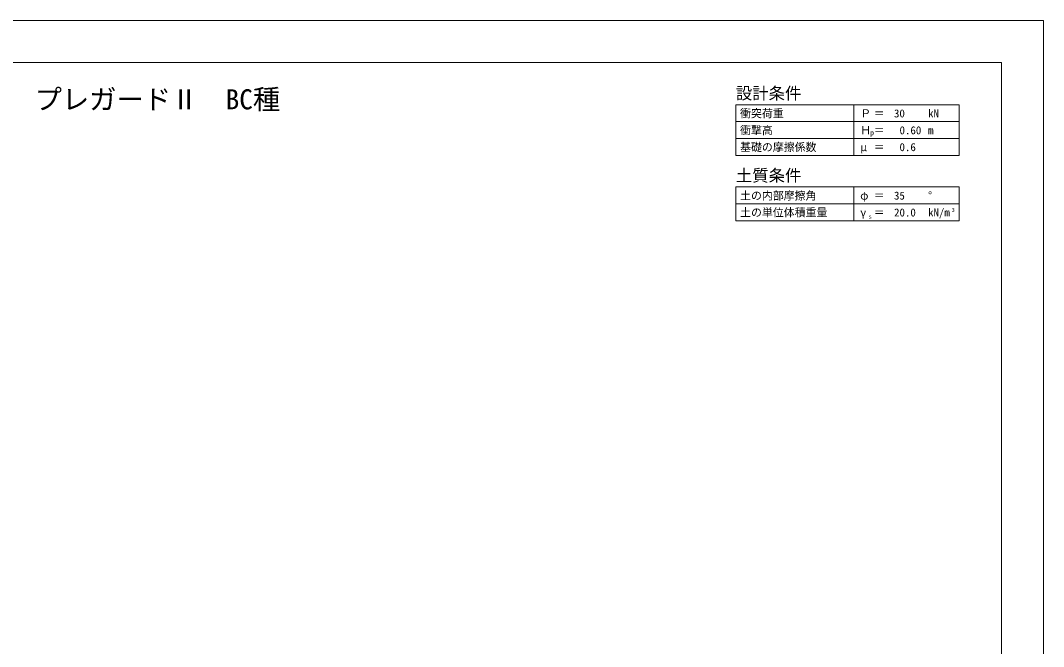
# Model space of a CAD drawing. Units: millimetres at full size, sheet at 1:15; details may follow other scales. Extents: x 0 to 12615, y 0 to 8910.
# Drawn here: x 5333 to 12615, y 4455 to 8910 of the extents above; entities that cross this region are included whole.
import ezdxf
from ezdxf.enums import TextEntityAlignment as Align

# ---------------------------------------------------------------- set-up
doc = ezdxf.new("R2010")
doc.units = ezdxf.units.MM
doc.header["$LTSCALE"] = 15
for name, color, linetype, lineweight in [('D-TTL', 2, 'Continuous', 13), ('D-TTL-FRAM', 2, 'Continuous', 13), ('D-TTL-LINE', 7, 'Continuous', 13), ('D-TTL-TXT', 7, 'Continuous', 13)]:
    doc.layers.add(name, color=color, linetype=linetype, lineweight=lineweight)
doc.styles.add('ＭＳ ゴシック', font='')
doc.styles.get('ＭＳ ゴシック').set_extended_font_data('MS Gothic')

msp = doc.modelspace()

# ---------------------------------------------------------------- linework, layer by layer
at = {"layer": 'D-TTL'}
for points in [[(0, 0), (12615, 0), (12615, 8910), (0, 8910)], [(300, 300), (12315, 300), (12315, 8610), (300, 8610)]]:
    msp.add_lwpolyline(points, close=True, dxfattribs=at)
at = {"layer": 'D-TTL-FRAM'}
for p, q in [((12015, 8310), (10425, 8310)), ((10425, 8310), (10425, 7950)), ((12015, 8310), (12015, 7950)), ((12015, 7950), (10425, 7950)), ((12015, 7725), (10425, 7725)), ((10425, 7725), (10425, 7485)), ((12015, 7725), (12015, 7485)), ((12015, 7485), (10425, 7485))]:
    msp.add_line(p, q, dxfattribs=at)
at = {"layer": 'D-TTL-LINE'}
for p, q in [((11265, 8310), (11265, 7950)), ((12015, 8190), (10425, 8190)), ((12015, 8070), (10425, 8070)), ((11265, 7725), (11265, 7485)), ((12015, 7605), (10425, 7605))]:
    msp.add_line(p, q, dxfattribs=at)

# ---------------------------------------------------------------- texts
at = {"layer": 'D-TTL-TXT', "style": 'ＭＳ ゴシック'}
for s, height, p in [('設計条件', 85.45, (10425, 8323.61)), ('衝突荷重', 56.96, (10455, 8203.08)), ('Ｐ', 56.96, (11310, 8203.08)), ('＝', 56.96, (11406, 8203.08)), ('kN', 56.96, (11793, 8203.08)), ('衝撃高', 56.96, (10455, 8083.08)), ('Ｈ', 56.96, (11310, 8083.08)), ('p', 37.98, (11379.26, 8080.82)), ('＝', 56.96, (11406, 8083.08)), ('m', 56.96, (11793, 8083.08)), ('基礎の摩擦係数', 56.96, (10455, 7963.08)), ('μ', 56.96, (11310, 7963.08)), ('＝', 56.96, (11406, 7963.08)), ('土質条件', 85.45, (10425, 7738.61)), ('土の内部摩擦角', 56.96, (10455, 7618.08)), ('φ', 56.96, (11310, 7618.08)), ('＝', 56.96, (11406, 7618.08)), ('°', 56.96, (11793, 7618.08)), ('土の単位体積重量', 56.96, (10455, 7498.08)), ('kN/m', 56.96, (11793, 7498.08)), ('3', 28.48, (11961, 7539.54)), ('γ', 56.96, (11310, 7498.08)), ('s', 28.48, (11370, 7491.54)), ('＝', 56.96, (11406, 7498.08))]:
    msp.add_text(s, height=height, dxfattribs=at).set_placement(p, align=Align.BOTTOM_LEFT)
msp.add_text('プレガードⅡ\u3000BC種', height=142.4, dxfattribs=at).set_placement((6307.5, 8235), align=Align.BOTTOM_CENTER)
for s, p in [('30', (11628, 8203.08)), ('0.60', (11744.98, 8083.08)), ('0.6', (11706, 7963.08)), ('35', (11628, 7618.08)), ('20.0', (11706, 7498.08))]:
    msp.add_text(s, height=56.96, dxfattribs=at).set_placement(p, align=Align.BOTTOM_RIGHT)

doc.saveas('drawing.dxf')
